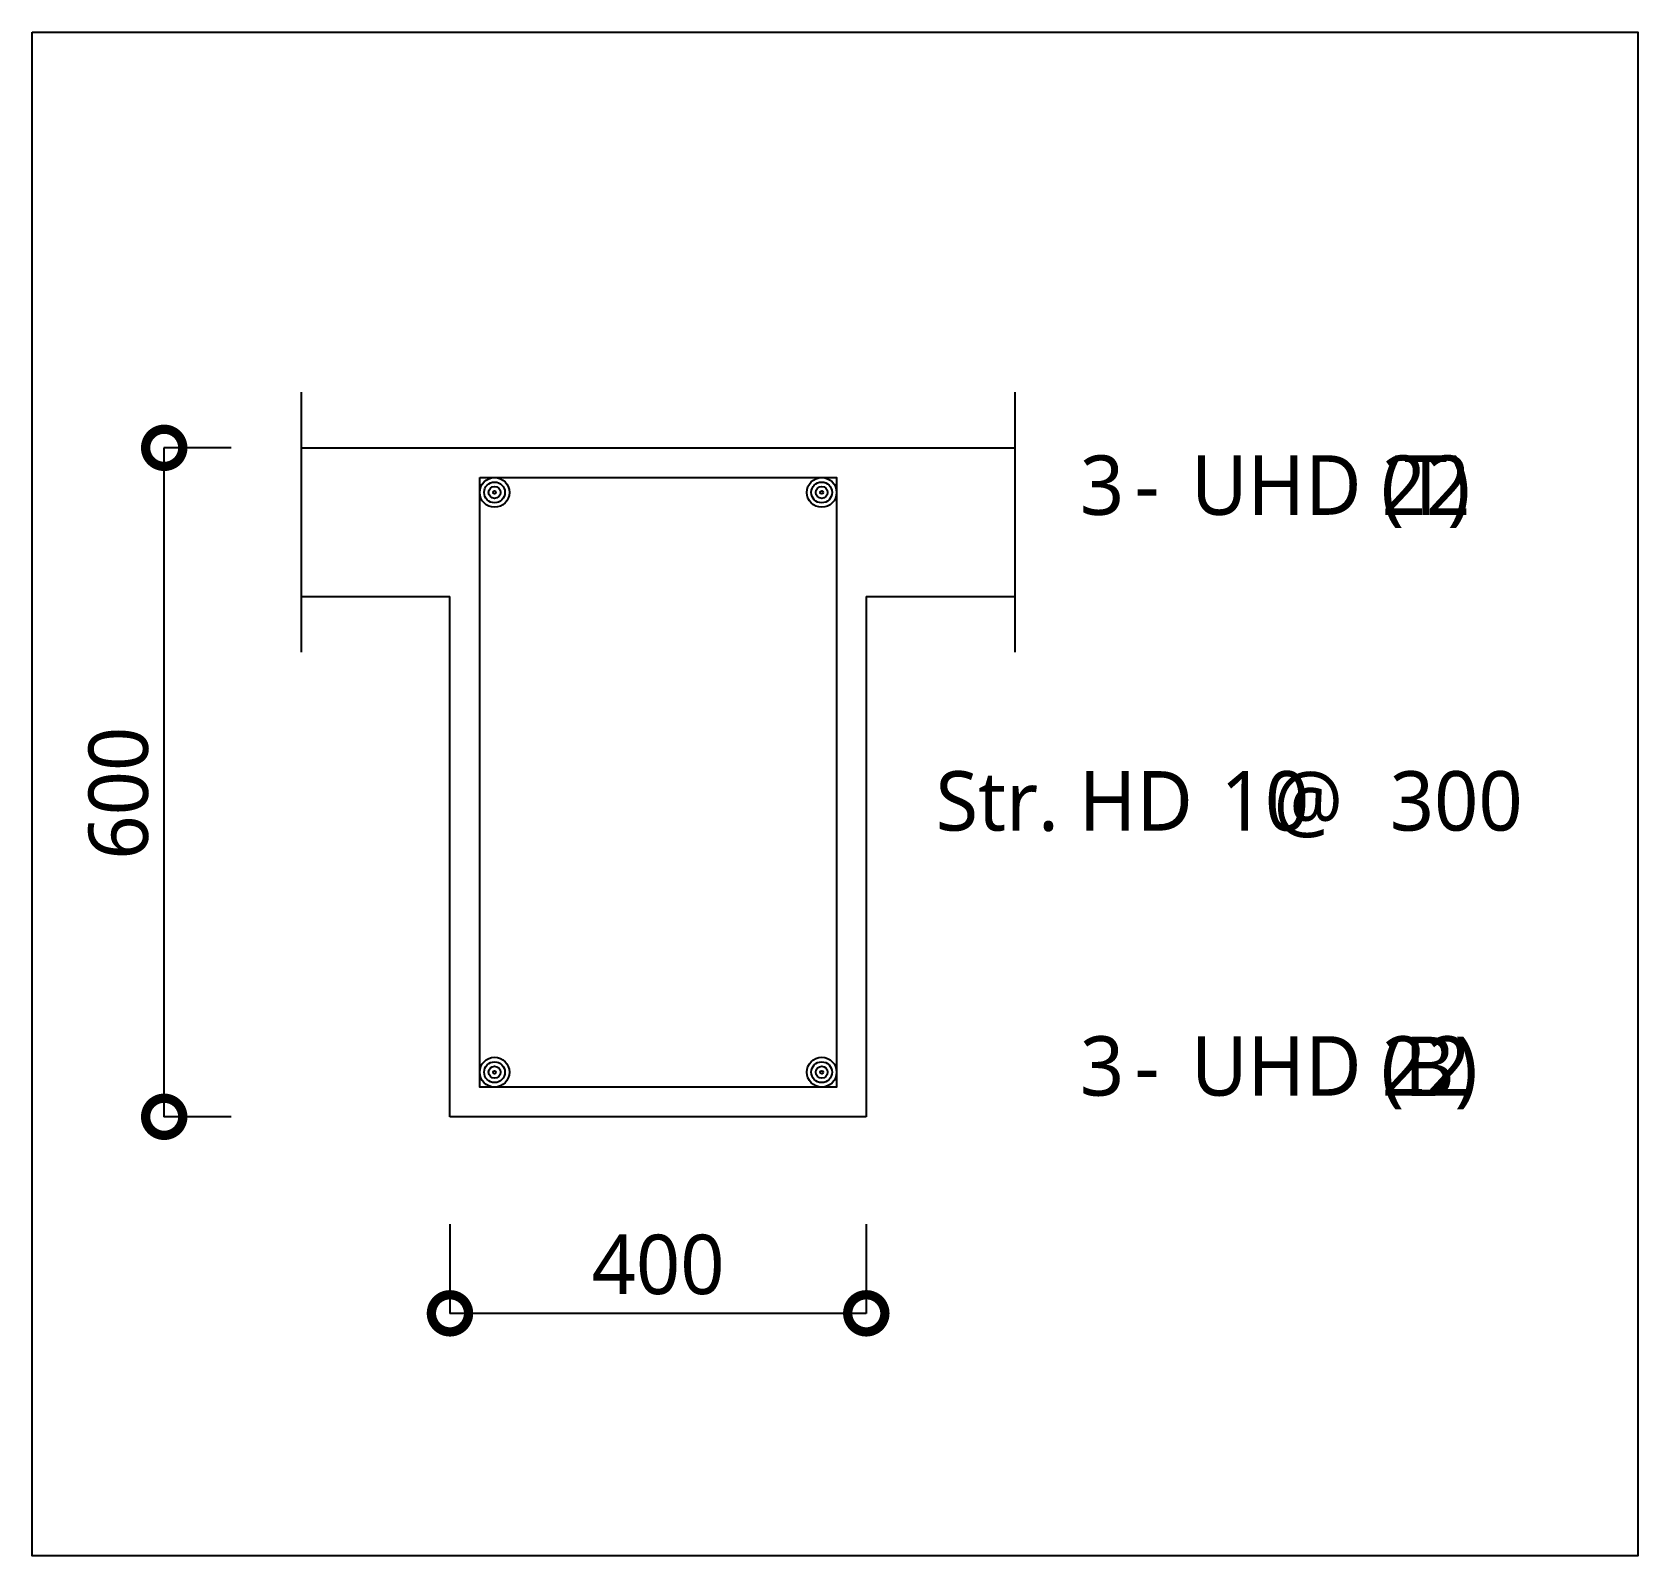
# Model space of a CAD drawing. Extents: x 67426 to 68506, y 85150 to 86175.
import ezdxf

# ---------------------------------------------------------------- set-up
doc = ezdxf.new("R2010")
doc.units = 0
doc.header["$LTSCALE"] = 50
doc.header["$MEASUREMENT"] = 0
doc.header["$PDMODE"] = 3
doc.layers.get('0').update_dxf_attribs({"linetype": 'CONTINUOUS'})
doc.layers.get('DEFPOINTS').update_dxf_attribs({"color": 156, "linetype": 'CONTINUOUS'})
for name, color, linetype in [('2', 2, 'CONTINUOUS'), ('DIM', 7, 'CONTINUOUS'), ('edit', 1, 'CONTINUOUS'), ('H', 9, 'CONTINUOUS'), ('TEXT', 3, 'CONTINUOUS')]:
    doc.layers.add(name, color=color, linetype=linetype)
doc.styles.add('12', font='malgun.ttf')
doc.styles.get("Standard").update_dxf_attribs({"font": ''})
doc.styles.get('STANDARD').set_extended_font_data('Hancom Gothic')
doc.dimstyles.get("Standard").update_dxf_attribs({"dimtxt": 40, "dimasz": 50, "dimexe": 0.18, "dimexo": 0.0625, "dimgap": 20, "dimtad": 1, "dimdec": 0, "dimzin": 0, "dimdsep": 46, "dimtxsty": 'STANDARD', "dimblk1": 'DOTSMALL', "dimblk2": 'DOTSMALL', "dimsah": 1, "dimcen": 0.09, "dimclrd": 7, "dimclre": 7, "dimclrt": 7, "dimadec": 0, "dimazin": 0, "dimtfac": 1, "dimtdec": 4, "dimtofl": 0, "dimtmove": 0, "dimatfit": 3, "dimldrblk": 'DOTSMALL', "dimfxl": 1, "dimtolj": 1, "dimtzin": 0, "dimarcsym": 0})

# ---------------------------------------------------------------- blocks, each defined once
blk = doc.blocks.new('_DOTSMALL')
at = {"color": 0, "linetype": 'ByBlock', "const_width": 0.5}
blk.add_lwpolyline([(-0.0625, 0, 1), (0.0625, 0, 1)], format="xyb", close=True, dxfattribs=at)
blk = doc.blocks.new('*D108')
at = {"layer": 'DEFPOINTS', "color": 0, "transparency": 16777216}
for p in [(67707.5, 85373.2), (67987.5, 85373.2), (67987.5, 85313.1)]:
    blk.add_point(p, dxfattribs=at)
at = {"layer": 'DIM', "color": 7, "lineweight": -2, "transparency": 16777216}
for p, q in [((67707.5, 85373.1), (67707.5, 85312.9)), ((67987.5, 85373.1), (67987.5, 85312.9)), ((67707.5, 85313.1), (67987.5, 85313.1))]:
    blk.add_line(p, q, dxfattribs=at)
at = {"layer": 'DIM', "color": 7, "lineweight": -2, "transparency": 16777216, "xscale": 50, "yscale": 50, "zscale": 50, "rotation": 180}
blk.add_blockref('_DOTSMALL', (67707.5, 85313.1), dxfattribs=at)
at = {"layer": 'DIM', "color": 7, "lineweight": -2, "transparency": 16777216, "xscale": 50, "yscale": 50, "zscale": 50}
blk.add_blockref('_DOTSMALL', (67987.5, 85313.1), dxfattribs=at)
blk = doc.blocks.new('*D109')
at = {"layer": 'DEFPOINTS', "color": 0, "transparency": 16777216}
for p in [(67515.3, 85895.3), (67560.4, 85895.3), (67560.4, 85445.3)]:
    blk.add_point(p, dxfattribs=at)
at = {"layer": 'DIM', "color": 7, "lineweight": -2, "transparency": 16777216}
for p, q in [((67560.3, 85895.3), (67515.1, 85895.3)), ((67515.3, 85445.3), (67515.3, 85895.3)), ((67560.3, 85445.3), (67515.1, 85445.3))]:
    blk.add_line(p, q, dxfattribs=at)
at = {"layer": 'DIM', "color": 7, "lineweight": -2, "transparency": 16777216, "xscale": 50, "yscale": 50, "zscale": 50}
for p, rotation in [((67515.3, 85895.3), 90), ((67515.3, 85445.3), 270)]:
    blk.add_blockref('_DOTSMALL', p, dxfattribs=dict(at, rotation=rotation))

msp = doc.modelspace()

# ---------------------------------------------------------------- linework, layer by layer
for p, q in [((67607.5, 85895.3), (68087.5, 85895.3)), ((67607.5, 85795.3), (67707.5, 85795.3)), ((67707.5, 85445.3), (67707.5, 85795.3)), ((67987.5, 85795.3), (68087.5, 85795.3)), ((67987.5, 85795.3), (67987.5, 85445.3)), ((67987.5, 85445.3), (67707.5, 85445.3))]:
    msp.add_line(p, q)
msp.add_lwpolyline([(67426.5, 86174.9), (68506.5, 86174.9), (68506.5, 85149.9), (67426.5, 85149.9)], close=True)
for centre, radius in [((67737.5, 85865.3), 10), ((67737.5, 85865.3), 7), ((67957.5, 85865.3), 10), ((67957.5, 85865.3), 7), ((67737.5, 85865.3), 4), ((67737.5, 85865.3), 1), ((67957.5, 85865.3), 4), ((67957.5, 85865.3), 1), ((67737.5, 85475.3), 10), ((67737.5, 85475.3), 7), ((67957.5, 85475.3), 10), ((67957.5, 85475.3), 7), ((67737.5, 85475.3), 4), ((67737.5, 85475.3), 1), ((67957.5, 85475.3), 4), ((67957.5, 85475.3), 1)]:
    msp.add_circle(centre, radius)
at = {"layer": '2'}
msp.add_lwpolyline([(67727.5, 85875.3), (67967.5, 85875.3), (67967.5, 85465.3), (67727.5, 85465.3)], close=True, dxfattribs=at)
at = {"layer": 'H'}
for p, q in [((67607.5, 85932.8), (67607.5, 85757.8)), ((68087.5, 85932.8), (68087.5, 85757.8))]:
    msp.add_line(p, q, dxfattribs=at)

# ---------------------------------------------------------------- texts
at = {"layer": 'edit', "style": '12'}
for s, p in [('3', (68131.2, 85850.2)), ('UHD 22', (68205.9, 85850.2)), ('10    300', (68225.8, 85637.8)), ('3', (68131.2, 85459.5)), ('UHD 22', (68205.9, 85459.5)), ('400', (67802.8, 85326))]:
    msp.add_text(s, height=40, dxfattribs=at).set_placement(p)
msp.add_text('600', height=40, rotation=90, dxfattribs=at).set_placement((67504.4, 85618.3))
at = {"layer": 'TEXT', "style": '12'}
for s, p in [(' -           (T)', (68154.3, 85850.2)), ('Str. HD    @', (68034.1, 85637.8)), (' -           (B)', (68154.3, 85459.2))]:
    msp.add_text(s, height=40, dxfattribs=at).set_placement(p)

# ---------------------------------------------------------------- dimensions: what is measured, and where the dimension line sits
at = {"layer": 'DIM'}
dim = msp.add_linear_dim(base=(67515.3, 85895.3), p1=(67560.4, 85445.3), p2=(67560.4, 85895.3), angle=90, text=' ', dimstyle='STANDARD', dxfattribs=at)
dim.commit()
dim.dimension.update_dxf_attribs({"geometry": '*D109', "text_midpoint": (67515.3, 85670.3)})
dim = msp.add_linear_dim(base=(67987.5, 85313.1), p1=(67707.5, 85373.2), p2=(67987.5, 85373.2), text=' ', dimstyle='STANDARD', dxfattribs=at)
dim.commit()
dim.dimension.update_dxf_attribs({"geometry": '*D108', "text_midpoint": (67847.5, 85313.1)})

doc.saveas('drawing.dxf')
